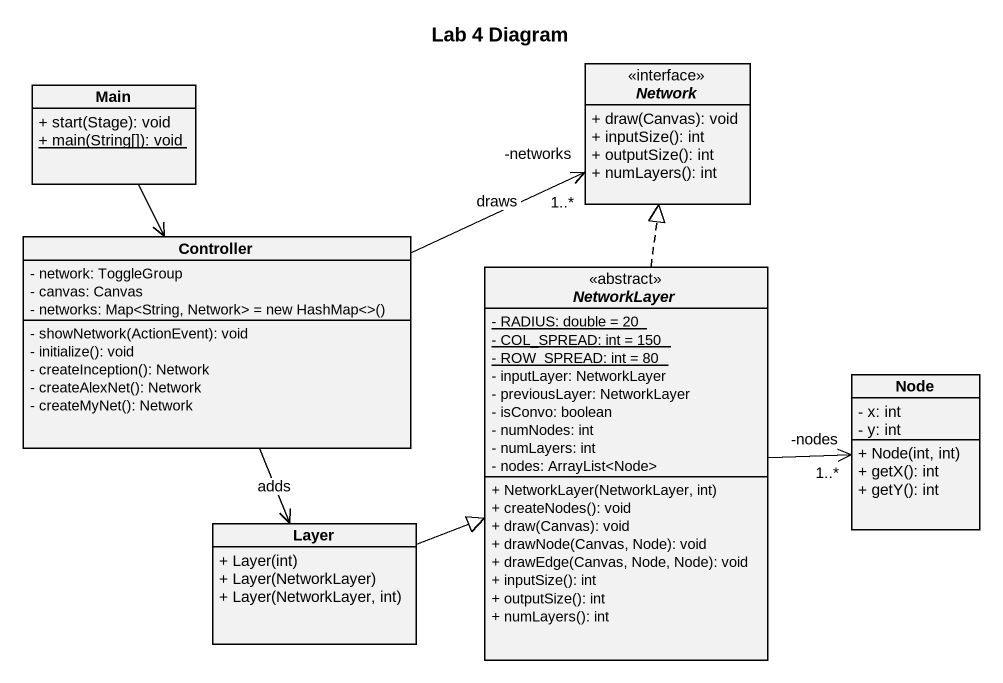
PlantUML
@startuml
title Lab 4 Diagram
hide circle
hide empty members
skinparam classAttributeIconSize 0
interface "Network" as Network_ <<interface>> {
  + draw(Canvas): void
  + inputSize(): int
  + outputSize(): int
  + numLayers(): int
}
class Main {
  + start(Stage): void
  {static} + main(String[]): void
}
class Controller {
  - network: ToggleGroup
  - canvas: Canvas
  {field} - networks: Map<String, Network> = new HashMap<>()
  - showNetwork(ActionEvent): void
  - initialize(): void
  - createInception(): Network
  - createAlexNet(): Network
  - createMyNet(): Network
}
abstract class NetworkLayer <<abstract>> {
  {static} - RADIUS: double = 20
  {static} - COL_SPREAD: int = 150
  {static} - ROW_SPREAD: int = 80
  - inputLayer: NetworkLayer
  - previousLayer: NetworkLayer
  - isConvo: boolean
  - numNodes: int
  - numLayers: int
  - nodes: ArrayList<Node>
  + NetworkLayer(NetworkLayer, int)
  + createNodes(): void
  + draw(Canvas): void
  + drawNode(Canvas, Node): void
  + drawEdge(Canvas, Node, Node): void
  + inputSize(): int
  + outputSize(): int
  + numLayers(): int
}
class "Node" as Node_ {
  - x: int
  - y: int
  + Node(int, int)
  + getX(): int
  + getY(): int
}
class Layer {
  + Layer(int)
  + Layer(NetworkLayer)
  + Layer(NetworkLayer, int)
}
Main --> Controller
Controller -right-> "-networks\n1..*" Network_ : draws
Controller --> Layer : adds
NetworkLayer .up.|> Network_
NetworkLayer -right-> "-nodes\n1..*" Node_
Layer -right-|> NetworkLayer
@enduml
